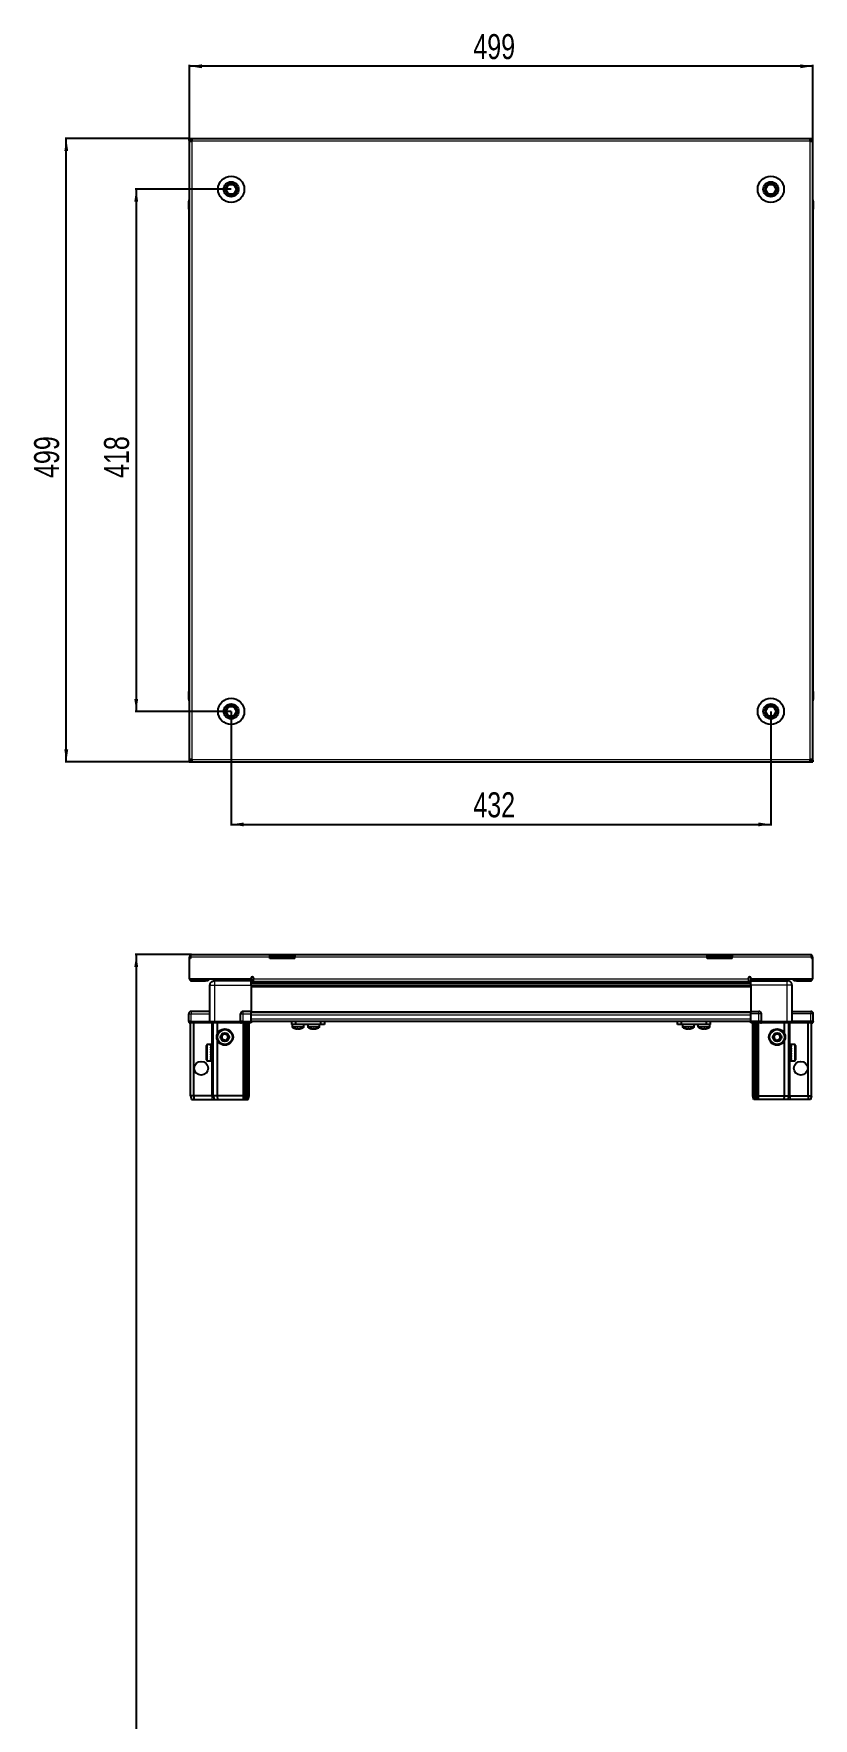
# Model space of a CAD drawing. Header units: millimetres. Extents: x 927 to 4349, y -1269 to 1535.
# Drawn here: x 927 to 1551, y 133 to 1482 of the extents above; entities that cross this region are included whole.
import ezdxf

# ---------------------------------------------------------------- set-up
doc = ezdxf.new("R2010")
doc.units = ezdxf.units.MM
doc.layers.add('FORMAT', color=7, linetype='Continuous')
doc.styles.add('SLDTEXTSTYLE0', font='TXT', dxfattribs={"width": 0.75})
doc.dimstyles.new('SLDDIMSTYLE0', dxfattribs={"dimtxt": 20, "dimasz": 10, "dimexe": 0, "dimexo": 0.0625, "dimgap": 5, "dimtad": 2, "dimdec": 1, "dimrnd": 1e-09, "dimzin": 12, "dimdsep": 46, "dimtxsty": 'SLDTEXTSTYLE0', "dimsah": 1, "dimcen": 0.09, "dimadec": 0, "dimazin": 3, "dimtfac": 1, "dimtofl": 0, "dimtmove": 0, "dimatfit": 3, "dimfxl": 0, "dimfrac": 2, "dimtolj": 1, "dimtzin": 12, "dimarcsym": 0})

# ---------------------------------------------------------------- blocks, each defined once
blk = doc.blocks.new('_D')
at = {"layer": 'FORMAT'}
for p, q in [((1051.2, 1397.7), (951.7, 1397.7)), ((952.7, 898.7), (952.7, 1397.7)), ((1051.2, 898.7), (951.7, 898.7))]:
    blk.add_line(p, q, dxfattribs=at)
for points in [[(952.7, 1397.7), (951.1, 1387.7), (954.2, 1387.7)], [(952.7, 898.7), (954.2, 908.7), (951.1, 908.7)]]:
    blk.add_solid(points, dxfattribs=at)
at = {"layer": 'FORMAT', "insert": (926.9, 1126), "char_height": 20, "attachment_point": 1, "rotation": 90, "style": 'SLDTEXTSTYLE0'}
blk.add_mtext('499', dxfattribs=at)
blk = doc.blocks.new('_D_1')
at = {"layer": 'FORMAT'}
for p, q in [((1051.2, 1397.7), (1051.2, 1456.7)), ((1550.2, 1397.7), (1550.2, 1456.7)), ((1550.2, 1455.7), (1051.2, 1455.7))]:
    blk.add_line(p, q, dxfattribs=at)
for points in [[(1051.2, 1455.7), (1061.2, 1454.1), (1061.2, 1457.2)], [(1550.2, 1455.7), (1540.2, 1457.2), (1540.2, 1454.1)]]:
    blk.add_solid(points, dxfattribs=at)
at = {"layer": 'FORMAT', "insert": (1278.5, 1481.4), "char_height": 20, "attachment_point": 1, "style": 'SLDTEXTSTYLE0'}
blk.add_mtext('499', dxfattribs=at)
blk = doc.blocks.new('_D_2')
at = {"layer": 'FORMAT'}
for p, q in [((1084.7, 939.1), (1084.7, 847.7)), ((1516.7, 939.1), (1516.7, 847.7)), ((1084.7, 848.7), (1516.7, 848.7))]:
    blk.add_line(p, q, dxfattribs=at)
for points in [[(1084.7, 848.7), (1094.7, 847.1), (1094.7, 850.2)], [(1516.7, 848.7), (1506.7, 850.2), (1506.7, 847.1)]]:
    blk.add_solid(points, dxfattribs=at)
at = {"layer": 'FORMAT', "insert": (1278.5, 874.4), "char_height": 20, "attachment_point": 1, "style": 'SLDTEXTSTYLE0'}
blk.add_mtext('432', dxfattribs=at)
blk = doc.blocks.new('_D_3')
at = {"layer": 'FORMAT'}
for p, q in [((1084.7, 1357.2), (1007.7, 1357.2)), ((1008.7, 1357.2), (1008.7, 939.2)), ((1084.7, 939.2), (1007.7, 939.2))]:
    blk.add_line(p, q, dxfattribs=at)
for points in [[(1008.7, 1357.2), (1007.1, 1347.2), (1010.2, 1347.2)], [(1008.7, 939.2), (1010.2, 949.2), (1007.1, 949.2)]]:
    blk.add_solid(points, dxfattribs=at)
at = {"layer": 'FORMAT', "insert": (982.9, 1126), "char_height": 20, "attachment_point": 1, "rotation": 90, "style": 'SLDTEXTSTYLE0'}
blk.add_mtext('418', dxfattribs=at)
blk = doc.blocks.new('_D_8')
at = {"layer": 'FORMAT'}
for p, q in [((1052.8, 744.4), (1007.7, 744.4)), ((1008.7, 744.4), (1008.7, -1262.3)), ((1053.3, -1262.3), (1007.7, -1262.3))]:
    blk.add_line(p, q, dxfattribs=at)
for points in [[(1008.7, 744.4), (1007.1, 734.4), (1010.2, 734.4)], [(1008.7, -1262.3), (1010.2, -1252.3), (1007.1, -1252.3)]]:
    blk.add_solid(points, dxfattribs=at)
at = {"layer": 'FORMAT', "insert": (982.9, -299.6), "char_height": 20, "attachment_point": 1, "rotation": 90, "style": 'SLDTEXTSTYLE0'}
blk.add_mtext('2006,7', dxfattribs=at)

msp = doc.modelspace()

# ---------------------------------------------------------------- linework, layer by layer
at = {"color": 7, "linetype": 'Continuous', "lineweight": 25}
for p, q in [((1051.17, 1396.16), (1051.17, 1397.66)), ((1053.27, 1397.66), (1051.17, 1397.66)), ((1051.17, 1396.16), (1053.27, 1396.16)), ((1051.17, 1396.16), (1051.17, 1395.56)), ((1051.17, 1395.56), (1051.17, 900.76)), ((1051.17, 1395.56), (1053.27, 1395.56)), ((1548.07, 1397.66), (1053.27, 1397.66)), ((1053.27, 1397.66), (1053.27, 1395.56)), ((1548.07, 1395.56), (1548.07, 1397.66)), ((1550.17, 1397.66), (1548.07, 1397.66)), ((1548.07, 1396.16), (1550.17, 1396.16)), ((1548.07, 1395.56), (1550.17, 1395.56)), ((1550.17, 1396.16), (1550.17, 1397.66)), ((1550.17, 1395.56), (1550.17, 1396.16)), ((1550.17, 900.76), (1550.17, 1395.56)), ((1550.17, 1348.98), (1550.17, 1348.98)), ((1050.67, 1347.66), (1050.67, 1341.16)), ((1050.67, 1341.16), (1050.67, 1347.66)), ((1050.67, 1341.16), (1050.67, 1341.16)), ((1051.17, 1341.16), (1050.67, 1341.16)), ((1050.82, 1341.16), (1050.82, 955.16)), ((1550.17, 1341.16), (1550.67, 1341.16)), ((1550.52, 955.16), (1550.52, 1341.16)), ((1550.67, 1347.66), (1550.67, 1341.16)), ((1550.67, 1341.16), (1550.67, 1347.66)), ((1550.67, 1341.16), (1550.67, 1341.16)), ((1550.67, 1341.16), (1550.67, 1341.16)), ((1050.67, 948.66), (1050.67, 955.16)), ((1050.67, 955.16), (1050.67, 955.16)), ((1050.67, 955.16), (1050.67, 955.16)), ((1050.67, 955.16), (1050.67, 948.66)), ((1051.17, 955.16), (1050.67, 955.16)), ((1051.17, 947.34), (1051.17, 947.34)), ((1550.17, 955.16), (1550.67, 955.16)), ((1550.67, 955.16), (1550.67, 955.16)), ((1550.67, 948.66), (1550.67, 955.16)), ((1550.67, 955.16), (1550.67, 948.66)), ((1053.27, 900.76), (1051.17, 900.76)), ((1051.17, 900.76), (1051.17, 900.16)), ((1053.27, 900.16), (1051.17, 900.16)), ((1051.17, 900.16), (1051.17, 898.66)), ((1051.17, 898.66), (1053.27, 898.66)), ((1053.27, 900.76), (1053.27, 898.66)), ((1053.27, 898.66), (1548.07, 898.66)), ((1548.07, 898.66), (1548.07, 900.76)), ((1550.17, 900.76), (1548.07, 900.76)), ((1550.17, 900.16), (1548.07, 900.16)), ((1548.07, 898.66), (1550.17, 898.66)), ((1550.17, 900.16), (1550.17, 900.76)), ((1550.17, 900.16), (1550.17, 898.66)), ((1052.17, 742.33), (1051.17, 742.33)), ((1051.17, 742.33), (1051.17, 741.43)), ((1052.17, 742.33), (1052.17, 741.43)), ((1052.77, 744.43), (1115.67, 744.43)), ((1115.67, 742.33), (1115.67, 744.43)), ((1115.67, 744.43), (1125.67, 744.43)), ((1125.67, 742.93), (1115.67, 742.93)), ((1115.67, 741.43), (1115.67, 742.33)), ((1125.67, 744.43), (1135.67, 744.43)), ((1135.67, 742.93), (1125.67, 742.93)), ((1135.67, 744.43), (1135.67, 742.33)), ((1135.67, 744.43), (1465.67, 744.43)), ((1135.67, 741.43), (1135.67, 742.33)), ((1465.67, 742.33), (1465.67, 744.43)), ((1465.67, 744.43), (1475.67, 744.43)), ((1475.67, 742.93), (1465.67, 742.93)), ((1465.67, 741.43), (1465.67, 742.33)), ((1475.67, 744.43), (1485.67, 744.43)), ((1485.67, 742.93), (1475.67, 742.93)), ((1485.67, 744.43), (1548.57, 744.43)), ((1485.67, 744.43), (1485.67, 742.33)), ((1485.67, 741.43), (1485.67, 742.33)), ((1549.17, 742.33), (1549.17, 741.43)), ((1549.17, 742.33), (1550.17, 742.33)), ((1550.17, 741.43), (1550.17, 742.33)), ((1051.17, 741.43), (1051.17, 724.93)), ((1052.17, 741.43), (1051.17, 741.43)), ((1135.67, 741.43), (1115.67, 741.43)), ((1485.67, 741.43), (1465.67, 741.43)), ((1550.17, 741.43), (1549.17, 741.43)), ((1550.17, 724.93), (1550.17, 741.43)), ((1051.17, 724.93), (1100.67, 724.93)), ((1053.27, 723.43), (1064.17, 723.43)), ((1066.17, 723.43), (1064.17, 723.43)), ((1066.17, 724.93), (1066.17, 723.43)), ((1067.67, 690.93), (1067.67, 719.93)), ((1071.42, 724.93), (1071.42, 723.43)), ((1100.67, 723.43), (1071.67, 723.43)), ((1097.92, 723.43), (1097.92, 724.93)), ((1100.67, 724.93), (1100.67, 725.78)), ((1100.67, 724.93), (1100.67, 723.43)), ((1100.67, 722.78), (1124.55, 722.78)), ((1500.67, 720.98), (1100.67, 720.98)), ((1500.67, 720.95), (1100.67, 720.95)), ((1100.67, 719.93), (1100.67, 698.93)), ((1102.67, 725.78), (1102.67, 725.03)), ((1102.67, 722.93), (1102.67, 725.03)), ((1102.67, 722.93), (1498.67, 722.93)), ((1119.17, 722.93), (1119.17, 722.78)), ((1119.34, 722.93), (1119.34, 722.78)), ((1119.54, 722.93), (1119.54, 722.78)), ((1120.09, 722.93), (1120.09, 722.78)), ((1120.51, 722.93), (1120.51, 722.78)), ((1121.4, 722.93), (1121.4, 722.78)), ((1121.98, 722.93), (1121.98, 722.78)), ((1123.12, 722.93), (1123.12, 722.78)), ((1123.81, 722.93), (1123.81, 722.78)), ((1124.55, 722.78), (1125.09, 722.78)), ((1125.09, 722.93), (1125.09, 722.78)), ((1125.09, 722.78), (1125.1, 722.78)), ((1125.1, 722.78), (1125.83, 722.78)), ((1125.28, 722.93), (1125.28, 722.78)), ((1125.78, 722.93), (1125.78, 722.78)), ((1125.83, 722.93), (1125.83, 722.78)), ((1125.83, 722.78), (1126.79, 722.78)), ((1125.83, 722.78), (1125.83, 722.78)), ((1126.79, 722.78), (1474.55, 722.78)), ((1127.12, 722.93), (1127.12, 722.78)), ((1127.13, 722.93), (1127.13, 722.78)), ((1127.83, 722.93), (1127.83, 722.78)), ((1129.01, 722.93), (1129.01, 722.78)), ((1129.62, 722.93), (1129.62, 722.78)), ((1130.57, 722.93), (1130.57, 722.78)), ((1131.02, 722.93), (1131.02, 722.78)), ((1131.65, 722.93), (1131.65, 722.78)), ((1131.9, 722.93), (1131.9, 722.78)), ((1132.15, 722.93), (1132.15, 722.78)), ((1132.17, 722.93), (1132.17, 722.78)), ((1469.17, 722.93), (1469.17, 722.78)), ((1469.29, 722.93), (1469.29, 722.78)), ((1469.47, 722.93), (1469.47, 722.78)), ((1469.97, 722.93), (1469.97, 722.78)), ((1470.37, 722.93), (1470.37, 722.78)), ((1471.22, 722.93), (1471.22, 722.78)), ((1471.79, 722.93), (1471.79, 722.78)), ((1472.9, 722.93), (1472.9, 722.78)), ((1473.59, 722.93), (1473.59, 722.78)), ((1474.55, 722.78), (1474.85, 722.78)), ((1474.85, 722.93), (1474.85, 722.78)), ((1474.85, 722.78), (1474.86, 722.78)), ((1474.86, 722.78), (1475.59, 722.78)), ((1475.12, 722.93), (1475.12, 722.78)), ((1475.59, 722.93), (1475.59, 722.78)), ((1475.59, 722.78), (1476.89, 722.78)), ((1476.79, 722.78), (1500.67, 722.78)), ((1476.89, 722.93), (1476.89, 722.78)), ((1476.98, 722.93), (1476.98, 722.78)), ((1477.6, 722.93), (1477.6, 722.78)), ((1478.8, 722.93), (1478.8, 722.78)), ((1479.43, 722.93), (1479.43, 722.78)), ((1480.41, 722.93), (1480.41, 722.78)), ((1480.88, 722.93), (1480.88, 722.78)), ((1481.55, 722.93), (1481.55, 722.78)), ((1481.83, 722.93), (1481.83, 722.78)), ((1482.12, 722.93), (1482.12, 722.78)), ((1482.17, 722.78), (1482.17, 722.93)), ((1482.17, 722.93), (1482.17, 722.78)), ((1498.67, 725.03), (1498.67, 725.78)), ((1498.67, 725.03), (1498.67, 722.93)), ((1500.67, 725.78), (1500.67, 724.93)), ((1500.67, 724.93), (1550.17, 724.93)), ((1500.67, 724.93), (1500.67, 723.43)), ((1500.67, 723.43), (1529.67, 723.43)), ((1500.67, 719.93), (1500.67, 698.93)), ((1503.42, 724.93), (1503.42, 723.43)), ((1529.92, 723.43), (1529.92, 724.93)), ((1533.67, 690.93), (1533.67, 719.93)), ((1535.17, 723.43), (1535.17, 724.93)), ((1537.17, 723.43), (1535.17, 723.43)), ((1537.17, 723.43), (1548.07, 723.43)), ((1050.67, 690.93), (1050.67, 696.93)), ((1050.67, 690.93), (1050.67, 690.59)), ((1050.67, 690.93), (1050.67, 690.93)), ((1050.67, 690.93), (1050.67, 690.59)), ((1052.67, 690.93), (1050.67, 690.93)), ((1050.67, 690.59), (1051.17, 689.73)), ((1050.67, 690.59), (1051.17, 689.73)), ((1051.17, 689.73), (1052.67, 689.73)), ((1052.17, 631.43), (1052.17, 689.73)), ((1067.67, 698.93), (1052.67, 698.93)), ((1052.67, 690.93), (1067.47, 690.93)), ((1067.47, 689.73), (1052.67, 689.73)), ((1054.67, 631.43), (1054.67, 689.73)), ((1067.47, 690.93), (1067.67, 690.93)), ((1067.67, 689.73), (1067.47, 689.73)), ((1067.67, 690.93), (1067.67, 689.73)), ((1067.67, 690.93), (1071.67, 690.93)), ((1071.67, 689.73), (1067.67, 689.73)), ((1070.17, 631.43), (1070.17, 689.73)), ((1071.67, 690.93), (1091.97, 690.93)), ((1091.97, 689.73), (1071.67, 689.73)), ((1073.67, 680.93), (1073.67, 689.73)), ((1091.97, 690.93), (1092.17, 690.93)), ((1092.17, 689.73), (1091.97, 689.73)), ((1092.17, 690.93), (1092.17, 696.93)), ((1092.17, 690.93), (1092.17, 689.73)), ((1094.17, 690.93), (1092.17, 690.93)), ((1092.17, 690.93), (1094.17, 690.93)), ((1092.17, 689.73), (1092.85, 689.73)), ((1100.67, 689.73), (1092.85, 689.73)), ((1100.67, 698.93), (1094.17, 698.93)), ((1094.17, 690.93), (1100.67, 690.93)), ((1094.17, 690.59), (1100.67, 690.59)), ((1095.17, 631.43), (1095.17, 689.73)), ((1096.17, 631.43), (1096.17, 689.73)), ((1097.67, 631.43), (1097.67, 689.73)), ((1099.17, 631.43), (1099.17, 689.73)), ((1100.67, 696.93), (1100.67, 698.93)), ((1100.67, 698.28), (1500.67, 698.28)), ((1100.67, 690.93), (1100.67, 696.93)), ((1100.67, 691.08), (1500.67, 691.08)), ((1100.67, 690.93), (1100.67, 690.59)), ((1100.67, 690.59), (1100.67, 689.73)), ((1133.12, 688.58), (1133.12, 691.08)), ((1136.12, 688.58), (1133.12, 688.58)), ((1133.47, 688.58), (1133.47, 686.67)), ((1136.12, 691.08), (1136.12, 688.58)), ((1156.32, 688.58), (1136.12, 688.58)), ((1142.97, 686.67), (1142.97, 688.58)), ((1145.92, 688.58), (1145.92, 686.67)), ((1145.97, 688.58), (1145.97, 686.67)), ((1155.47, 686.67), (1155.47, 688.58)), ((1156.32, 688.58), (1156.32, 691.08)), ((1159.32, 688.58), (1156.32, 688.58)), ((1159.32, 691.08), (1159.32, 688.58)), ((1442.02, 688.58), (1442.02, 691.08)), ((1445.02, 688.58), (1442.02, 688.58)), ((1445.02, 691.08), (1445.02, 688.58)), ((1465.22, 688.58), (1445.02, 688.58)), ((1445.87, 688.58), (1445.87, 686.67)), ((1455.37, 686.67), (1455.37, 688.58)), ((1455.42, 686.67), (1455.42, 688.58)), ((1458.37, 688.58), (1458.37, 686.67)), ((1465.22, 688.58), (1465.22, 691.08)), ((1468.22, 688.58), (1465.22, 688.58)), ((1467.87, 686.67), (1467.87, 688.58)), ((1468.22, 691.08), (1468.22, 688.58)), ((1500.67, 698.93), (1507.17, 698.93)), ((1500.67, 696.93), (1500.67, 698.93)), ((1500.67, 690.93), (1500.67, 696.93)), ((1500.67, 690.93), (1507.17, 690.93)), ((1500.67, 690.93), (1500.67, 690.59)), ((1500.67, 690.93), (1500.67, 690.93)), ((1507.17, 690.93), (1500.67, 690.93)), ((1500.67, 689.73), (1500.67, 690.59)), ((1500.67, 690.59), (1500.67, 690.59)), ((1500.67, 690.59), (1507.17, 690.59)), ((1508.5, 689.73), (1500.67, 689.73)), ((1502.17, 631.43), (1502.17, 689.73)), ((1503.67, 631.43), (1503.67, 689.73)), ((1505.17, 631.43), (1505.17, 689.73)), ((1506.17, 631.43), (1506.17, 689.73)), ((1509.17, 690.93), (1507.17, 690.93)), ((1508.5, 689.73), (1509.17, 689.73)), ((1509.17, 690.93), (1509.17, 696.93)), ((1509.17, 690.93), (1509.17, 689.73)), ((1509.17, 690.93), (1509.37, 690.93)), ((1509.37, 689.73), (1509.17, 689.73)), ((1509.37, 690.93), (1529.67, 690.93)), ((1529.67, 689.73), (1509.37, 689.73)), ((1527.67, 680.93), (1527.67, 689.73)), ((1529.67, 690.93), (1533.67, 690.93)), ((1533.67, 689.73), (1529.67, 689.73)), ((1531.17, 631.43), (1531.17, 689.73)), ((1533.67, 698.93), (1548.67, 698.93)), ((1533.67, 690.93), (1533.67, 689.73)), ((1533.67, 690.93), (1533.87, 690.93)), ((1533.87, 689.73), (1533.67, 689.73)), ((1533.87, 690.93), (1548.67, 690.93)), ((1548.67, 690.93), (1533.87, 690.93)), ((1548.67, 689.73), (1533.87, 689.73)), ((1546.67, 631.43), (1546.67, 689.73)), ((1550.67, 690.93), (1548.67, 690.93)), ((1548.67, 689.73), (1550.17, 689.73)), ((1549.17, 631.43), (1549.17, 689.73)), ((1550.17, 689.73), (1550.67, 690.59)), ((1550.67, 690.93), (1550.67, 696.93)), ((1550.67, 690.93), (1550.67, 690.59)), ((1073.67, 631.43), (1073.67, 675.93)), ((1527.67, 631.43), (1527.67, 675.93)), ((1064.97, 660.23), (1064.97, 671.63)), ((1068.67, 672.43), (1065.77, 672.43)), ((1068.17, 672.33), (1068.67, 672.33)), ((1068.17, 672.33), (1068.17, 672.17)), ((1068.17, 672.17), (1068.67, 672.17)), ((1068.17, 671.68), (1068.67, 671.68)), ((1068.17, 671.68), (1068.17, 671.3)), ((1068.17, 671.3), (1068.67, 671.3)), ((1068.17, 670.46), (1068.67, 670.46)), ((1068.17, 670.46), (1068.17, 669.91)), ((1068.17, 669.91), (1068.67, 669.91)), ((1068.17, 668.8), (1068.67, 668.8)), ((1068.17, 668.8), (1068.17, 668.12)), ((1068.17, 668.12), (1068.67, 668.12)), ((1068.17, 666.86), (1068.67, 666.86)), ((1068.17, 666.86), (1068.17, 666.12)), ((1068.17, 666.56), (1068.67, 666.56)), ((1068.17, 666.12), (1068.67, 666.12)), ((1068.17, 664.83), (1068.67, 664.83)), ((1068.17, 664.83), (1068.17, 664.11)), ((1068.17, 664.69), (1068.67, 664.69)), ((1068.17, 664.11), (1068.67, 664.11)), ((1068.17, 662.9), (1068.67, 662.9)), ((1068.17, 662.9), (1068.17, 662.27)), ((1068.17, 662.27), (1068.67, 662.27)), ((1068.17, 661.27), (1068.67, 661.27)), ((1068.17, 661.27), (1068.17, 660.79)), ((1068.67, 672.33), (1068.67, 672.43)), ((1068.67, 672.17), (1068.67, 672.33)), ((1068.67, 671.68), (1068.67, 672.17)), ((1068.67, 671.3), (1068.67, 671.68)), ((1068.67, 670.46), (1068.67, 671.3)), ((1068.67, 669.91), (1068.67, 670.46)), ((1068.77, 670.33), (1068.67, 670.33)), ((1068.67, 668.8), (1068.67, 669.91)), ((1068.67, 668.12), (1068.67, 668.8)), ((1068.67, 666.86), (1068.67, 668.12)), ((1068.67, 666.56), (1068.67, 666.86)), ((1068.67, 664.83), (1068.67, 666.12)), ((1068.67, 664.11), (1068.67, 664.69)), ((1068.67, 662.9), (1068.67, 664.11)), ((1068.67, 662.27), (1068.67, 662.9)), ((1068.67, 661.27), (1068.67, 662.27)), ((1068.67, 661.53), (1068.77, 661.53)), ((1068.67, 660.79), (1068.67, 661.27)), ((1068.77, 668.81), (1068.77, 670.33)), ((1068.77, 661.53), (1068.77, 668.81)), ((1069.66, 669.24), (1069.17, 669.93)), ((1069.17, 661.93), (1069.17, 669.93)), ((1069.17, 661.93), (1069.66, 662.62)), ((1070.14, 669.93), (1069.66, 669.24)), ((1069.66, 662.62), (1069.66, 669.24)), ((1069.66, 662.62), (1070.14, 661.93)), ((1070.17, 669.93), (1070.14, 669.93)), ((1070.14, 661.93), (1070.14, 669.93)), ((1070.14, 661.93), (1070.17, 661.93)), ((1531.21, 669.93), (1531.17, 669.93)), ((1531.17, 661.93), (1531.21, 661.93)), ((1531.69, 669.24), (1531.21, 669.93)), ((1531.21, 669.93), (1531.21, 668.88)), ((1531.21, 668.88), (1531.21, 661.93)), ((1531.21, 661.93), (1531.69, 662.62)), ((1532.17, 669.93), (1531.69, 669.24)), ((1531.69, 669.24), (1531.69, 668.37)), ((1531.69, 668.37), (1531.69, 662.62)), ((1531.69, 662.62), (1532.17, 661.93)), ((1532.17, 669.93), (1532.17, 668.88)), ((1532.17, 668.88), (1532.17, 661.93)), ((1532.67, 670.33), (1532.57, 670.33)), ((1532.57, 670.33), (1532.57, 661.53)), ((1532.57, 661.53), (1532.67, 661.53)), ((1535.57, 672.43), (1532.67, 672.43)), ((1532.67, 672.43), (1532.67, 672.42)), ((1533.17, 672.42), (1532.67, 672.42)), ((1532.67, 672.42), (1532.67, 672.34)), ((1532.67, 672.34), (1532.67, 671.99)), ((1533.17, 672.34), (1532.67, 672.34)), ((1533.17, 671.99), (1532.67, 671.99)), ((1532.67, 671.99), (1532.67, 671.69)), ((1532.67, 671.69), (1532.67, 670.97)), ((1533.17, 671.69), (1532.67, 671.69)), ((1533.17, 670.97), (1532.67, 670.97)), ((1532.67, 670.97), (1532.67, 670.48)), ((1532.67, 670.48), (1532.67, 669.46)), ((1533.17, 670.48), (1532.67, 670.48)), ((1533.17, 669.46), (1532.67, 669.46)), ((1532.67, 669.46), (1532.67, 668.82)), ((1532.67, 668.82), (1532.67, 667.6)), ((1533.17, 668.82), (1532.67, 668.82)), ((1533.17, 667.6), (1532.67, 667.6)), ((1532.67, 667.6), (1532.67, 667.06)), ((1533.17, 667.06), (1532.67, 667.06)), ((1532.67, 666.88), (1532.67, 665.58)), ((1533.17, 666.88), (1532.67, 666.88)), ((1533.17, 665.58), (1532.67, 665.58)), ((1533.17, 665.19), (1532.67, 665.19)), ((1532.67, 665.19), (1532.67, 664.84)), ((1533.17, 664.84), (1532.67, 664.84)), ((1532.67, 664.84), (1532.67, 663.59)), ((1533.17, 663.59), (1532.67, 663.59)), ((1532.67, 663.59), (1532.67, 662.92)), ((1532.67, 662.92), (1532.67, 661.83)), ((1533.17, 662.92), (1532.67, 662.92)), ((1533.17, 661.83), (1532.67, 661.83)), ((1532.67, 661.83), (1532.67, 661.28)), ((1532.67, 661.28), (1532.67, 660.47)), ((1533.17, 661.28), (1532.67, 661.28)), ((1533.17, 672.34), (1533.17, 672.42)), ((1533.17, 671.69), (1533.17, 671.99)), ((1533.17, 670.48), (1533.17, 670.97)), ((1533.17, 668.82), (1533.17, 669.46)), ((1533.17, 666.88), (1533.17, 667.6)), ((1533.17, 664.84), (1533.17, 665.58)), ((1533.17, 662.92), (1533.17, 663.59)), ((1533.17, 661.28), (1533.17, 661.83)), ((1536.37, 671.63), (1536.37, 670.14)), ((1536.37, 670.14), (1536.37, 660.23)), ((1065.77, 659.43), (1068.67, 659.43)), ((1068.17, 660.79), (1068.67, 660.79)), ((1068.17, 660.1), (1068.67, 660.1)), ((1068.17, 660.1), (1068.17, 659.81)), ((1068.17, 659.81), (1068.67, 659.81)), ((1068.17, 659.49), (1068.67, 659.49)), ((1068.17, 659.49), (1068.17, 659.43)), ((1068.17, 659.43), (1068.67, 659.43)), ((1068.67, 660.1), (1068.67, 660.79)), ((1068.67, 659.81), (1068.67, 660.1)), ((1068.67, 659.49), (1068.67, 659.81)), ((1068.67, 659.43), (1068.67, 659.49)), ((1068.67, 659.43), (1068.67, 659.43)), ((1533.17, 660.47), (1532.67, 660.47)), ((1532.67, 660.47), (1532.67, 660.11)), ((1532.67, 660.11), (1532.67, 659.65)), ((1533.17, 660.11), (1532.67, 660.11)), ((1533.17, 659.65), (1532.67, 659.65)), ((1532.67, 659.65), (1532.67, 659.5)), ((1532.67, 659.5), (1532.67, 659.43)), ((1533.17, 659.5), (1532.67, 659.5)), ((1532.67, 659.43), (1535.57, 659.43)), ((1533.17, 660.11), (1533.17, 660.47)), ((1533.17, 659.5), (1533.17, 659.65)), ((1054.67, 631.43), (1052.17, 631.43)), ((1052.17, 631.43), (1052.98, 628.43)), ((1052.98, 628.43), (1054.83, 628.43)), ((1069.17, 631.43), (1054.67, 631.43)), ((1054.67, 631.43), (1054.83, 628.43)), ((1054.83, 628.43), (1069.17, 628.43)), ((1070.17, 631.43), (1069.17, 631.43)), ((1069.17, 628.43), (1070.98, 628.43)), ((1073.67, 631.43), (1070.17, 631.43)), ((1070.17, 631.43), (1070.98, 628.43)), ((1070.98, 628.43), (1074.01, 628.43)), ((1094.17, 631.43), (1073.67, 631.43)), ((1074.01, 628.43), (1073.67, 631.43)), ((1074.01, 628.43), (1094.17, 628.43)), ((1095.17, 631.43), (1094.17, 631.43)), ((1094.17, 628.43), (1095.98, 628.43)), ((1096.17, 631.43), (1095.17, 631.43)), ((1095.98, 628.43), (1095.17, 631.43)), ((1095.98, 628.43), (1096.72, 628.43)), ((1097.67, 631.43), (1096.17, 631.43)), ((1096.72, 628.43), (1096.17, 631.43)), ((1096.72, 628.43), (1097.22, 628.43)), ((1097.22, 628.43), (1097.67, 631.43)), ((1097.22, 628.43), (1098.37, 628.43)), ((1099.17, 631.43), (1097.67, 631.43)), ((1098.37, 628.43), (1099.17, 631.43)), ((1502.98, 628.43), (1502.17, 631.43)), ((1502.17, 631.43), (1503.67, 631.43)), ((1504.13, 628.43), (1502.98, 628.43)), ((1504.13, 628.43), (1503.67, 631.43)), ((1503.67, 631.43), (1505.17, 631.43)), ((1504.63, 628.43), (1504.13, 628.43)), ((1504.63, 628.43), (1505.17, 631.43)), ((1505.37, 628.43), (1504.63, 628.43)), ((1505.17, 631.43), (1506.17, 631.43)), ((1505.37, 628.43), (1506.17, 631.43)), ((1507.17, 628.43), (1505.37, 628.43)), ((1506.17, 631.43), (1507.17, 631.43)), ((1507.17, 631.43), (1527.67, 631.43)), ((1527.34, 628.43), (1507.17, 628.43)), ((1527.34, 628.43), (1527.67, 631.43)), ((1530.37, 628.43), (1527.34, 628.43)), ((1527.67, 631.43), (1531.17, 631.43)), ((1531.17, 631.43), (1530.37, 628.43)), ((1532.17, 628.43), (1530.37, 628.43)), ((1531.17, 631.43), (1532.17, 631.43)), ((1532.17, 631.43), (1546.67, 631.43)), ((1546.52, 628.43), (1532.17, 628.43)), ((1546.67, 631.43), (1546.52, 628.43)), ((1548.37, 628.43), (1546.52, 628.43)), ((1546.67, 631.43), (1549.17, 631.43)), ((1549.17, 631.43), (1548.37, 628.43))]:
    msp.add_line(p, q, dxfattribs=at)
at = {"color": 8, "linetype": 'Continuous', "lineweight": 18}
for p, q in [((1053.27, 1395.56), (1053.27, 900.76)), ((1548.07, 1395.56), (1053.27, 1395.56)), ((1548.07, 900.76), (1548.07, 1395.56)), ((1051.17, 1347.66), (1050.67, 1347.66)), ((1550.17, 1347.66), (1550.67, 1347.66)), ((1051.17, 948.66), (1050.67, 948.66)), ((1550.17, 948.66), (1550.67, 948.66)), ((1053.27, 900.76), (1548.07, 900.76)), ((1115.67, 742.33), (1052.17, 742.33)), ((1125.67, 742.93), (1125.67, 744.43)), ((1465.67, 742.33), (1135.67, 742.33)), ((1475.67, 744.43), (1475.67, 742.93)), ((1549.17, 742.33), (1485.67, 742.33)), ((1053.27, 724.93), (1053.27, 723.43)), ((1064.17, 723.43), (1064.17, 724.93)), ((1071.67, 719.93), (1100.67, 719.93)), ((1071.67, 690.93), (1071.67, 719.93)), ((1100.67, 723.43), (1102.67, 723.43)), ((1500.67, 722.19), (1100.67, 722.19)), ((1100.67, 719.74), (1500.67, 719.74)), ((1500.67, 718.33), (1100.67, 718.33)), ((1102.67, 725.03), (1498.67, 725.03)), ((1498.67, 723.43), (1500.67, 723.43)), ((1529.67, 719.93), (1500.67, 719.93)), ((1529.67, 690.93), (1529.67, 719.93)), ((1537.17, 724.93), (1537.17, 723.43)), ((1548.07, 724.93), (1548.07, 723.43)), ((1050.67, 696.93), (1052.67, 696.93)), ((1052.67, 698.93), (1052.67, 696.93)), ((1052.67, 696.93), (1067.67, 696.93)), ((1052.67, 690.93), (1052.67, 696.93)), ((1052.67, 690.93), (1052.67, 689.73)), ((1067.47, 689.73), (1067.47, 690.93)), ((1069.17, 669.93), (1069.17, 689.73)), ((1071.67, 690.93), (1071.67, 689.73)), ((1091.97, 689.73), (1091.97, 690.93)), ((1092.17, 696.93), (1094.17, 696.93)), ((1094.17, 696.93), (1094.17, 698.93)), ((1094.17, 696.93), (1100.67, 696.93)), ((1094.17, 690.93), (1094.17, 696.93)), ((1094.17, 690.93), (1094.17, 690.59)), ((1094.17, 631.43), (1094.17, 689.73)), ((1100.67, 698.93), (1500.67, 698.93)), ((1100.67, 696.28), (1500.67, 696.28)), ((1100.67, 693.08), (1500.67, 693.08)), ((1507.17, 696.93), (1500.67, 696.93)), ((1500.67, 690.93), (1500.67, 690.59)), ((1507.17, 696.93), (1507.17, 698.93)), ((1507.17, 690.93), (1507.17, 696.93)), ((1509.17, 696.93), (1507.17, 696.93)), ((1507.17, 690.93), (1507.17, 690.59)), ((1507.17, 631.43), (1507.17, 689.73)), ((1509.37, 690.93), (1509.37, 689.73)), ((1529.67, 690.93), (1529.67, 689.73)), ((1532.17, 669.93), (1532.17, 689.73)), ((1548.67, 696.93), (1533.67, 696.93)), ((1533.87, 690.93), (1533.87, 689.73)), ((1548.67, 698.93), (1548.67, 696.93)), ((1548.67, 690.93), (1548.67, 696.93)), ((1550.67, 696.93), (1548.67, 696.93)), ((1548.67, 690.93), (1548.67, 689.73)), ((1142.97, 686.67), (1133.47, 686.67)), ((1142.78, 686.3), (1133.67, 686.3)), ((1145.97, 686.67), (1145.92, 686.67)), ((1155.47, 686.67), (1145.97, 686.67)), ((1146.17, 686.3), (1146.12, 686.3)), ((1155.28, 686.3), (1146.17, 686.3)), ((1448.08, 686.67), (1445.87, 686.67)), ((1448.19, 686.3), (1446.07, 686.3)), ((1455.37, 686.67), (1448.08, 686.67)), ((1455.18, 686.3), (1448.19, 686.3)), ((1455.23, 686.3), (1455.18, 686.3)), ((1455.42, 686.67), (1455.37, 686.67)), ((1465.88, 686.67), (1458.37, 686.67)), ((1465.76, 686.3), (1458.57, 686.3)), ((1467.68, 686.3), (1465.76, 686.3)), ((1467.87, 686.67), (1465.88, 686.67)), ((1065.77, 659.43), (1065.77, 672.43)), ((1069.17, 631.43), (1069.17, 661.93)), ((1532.17, 631.43), (1532.17, 661.93)), ((1535.57, 672.43), (1535.57, 670.73)), ((1535.57, 670.73), (1535.57, 659.43)), ((1069.17, 631.43), (1069.17, 628.43)), ((1094.17, 628.43), (1094.17, 631.43)), ((1507.17, 628.43), (1507.17, 631.43)), ((1532.17, 631.43), (1532.17, 628.43))]:
    msp.add_line(p, q, dxfattribs=at)
at = {"color": 7, "linetype": 'Continuous', "lineweight": 25}
for centre, radius in [((1084.67, 1357.16), 10.5), ((1084.67, 1357.16), 6), ((1516.67, 1357.16), 10.5), ((1516.67, 1357.16), 6), ((1084.67, 1357.16), 3.9), ((1516.67, 1357.16), 3.9), ((1084.67, 939.16), 10.5), ((1084.67, 939.16), 6), ((1516.67, 939.16), 10.5), ((1516.67, 939.16), 6), ((1084.67, 939.16), 3.9), ((1516.67, 939.16), 3.9), ((1079.67, 678.43), 6.5), ((1079.67, 678.43), 3.46), ((1521.67, 678.43), 6.5), ((1521.67, 678.43), 3.46), ((1060.67, 653.43), 5.5), ((1540.67, 653.43), 5.5)]:
    msp.add_circle(centre, radius, dxfattribs=at)
at = {"color": 8, "linetype": 'Continuous', "lineweight": 18}
for centre in [(1079.67, 678.43), (1521.67, 678.43)]:
    msp.add_circle(centre, 5.7, dxfattribs=at)
at = {"color": 7, "linetype": 'Continuous', "lineweight": 25}
for centre, radius, start, end in [((1052.67, 1347.66), 2, 138.59038, 180), ((1084.67, 1357.16), 4.62, 120, 180), ((1084.67, 1357.16), 4.62, 180, 240), ((1084.67, 1357.16), 4.62, 60, 120), ((1084.67, 1357.16), 4.62, 240, 300), ((1084.67, 1357.16), 4.62, 360, 60), ((1084.67, 1357.16), 4.62, 300, 360), ((1516.67, 1357.16), 4.62, 120, 180), ((1516.67, 1357.16), 4.62, 180, 240), ((1516.67, 1357.16), 4.62, 60, 120), ((1516.67, 1357.16), 4.62, 240, 300), ((1516.67, 1357.16), 4.62, 360, 60), ((1516.67, 1357.16), 4.62, 300, 360), ((1548.67, 1347.66), 2, 360, 41.40962), ((1548.67, 1347.66), 2, 0, 41.39416), ((1052.67, 948.66), 2, 180, 199.56674), ((1052.67, 948.66), 2, 180, 221.40962), ((1052.67, 948.66), 2, 213.78451, 221.40962), ((1548.67, 948.66), 2, 318.57492, 360), ((1548.67, 948.66), 2, 318.59038, 0), ((1084.67, 939.16), 4.62, 120, 180), ((1084.67, 939.16), 4.62, 180, 240), ((1084.67, 939.16), 4.62, 60, 120), ((1084.67, 939.16), 4.62, 240, 300), ((1084.67, 939.16), 4.62, 360, 60), ((1084.67, 939.16), 4.62, 300, 360), ((1516.67, 939.16), 4.62, 120, 180), ((1516.67, 939.16), 4.62, 180, 240), ((1516.67, 939.16), 4.62, 60, 120), ((1516.67, 939.16), 4.62, 240, 300), ((1516.67, 939.16), 4.62, 360, 60), ((1516.67, 939.16), 4.62, 300, 360), ((1053.27, 725.53), 2.1, 196.60155, 270), ((1101.67, 725.78), 1, 0, 180), ((1499.67, 725.78), 1, 0, 180), ((1548.07, 725.53), 2.1, 270, 343.39845), ((1052.67, 696.93), 2, 90, 180), ((1094.17, 696.93), 2, 90, 180), ((1507.17, 696.93), 2, 0, 90), ((1548.67, 696.93), 2, 0, 90), ((1079.67, 678.43), 2.5, 134.92207, 194.92207), ((1079.67, 678.43), 2.5, 194.92207, 254.92207), ((1079.67, 678.43), 2.5, 74.92207, 134.92207), ((1079.67, 678.43), 2.5, 254.92207, 314.92207), ((1079.67, 678.43), 2.5, 14.92207, 74.92207), ((1079.67, 678.43), 2.5, 314.92207, 14.92207), ((1133.92, 686.67), 0.45, 180, 235.28209), ((1138.22, 692.88), 8, 235.28209, 258.9392), ((1138.22, 692.88), 8, 281.00757, 304.71791), ((1142.52, 686.67), 0.45, 304.71791, 0), ((1146.37, 686.67), 0.45, 180, 235.28209), ((1146.42, 686.67), 0.45, 180, 235.28209), ((1150.67, 692.88), 8, 235.28209, 256.54113), ((1150.72, 692.88), 8, 235.28209, 259.06255), ((1150.72, 692.88), 8, 280.87532, 304.71791), ((1155.02, 686.67), 0.45, 304.71791, 0), ((1446.32, 686.67), 0.45, 180, 235.28209), ((1450.62, 692.88), 8, 235.28209, 259.05401), ((1450.62, 692.88), 8, 280.84597, 304.71791), ((1450.67, 692.88), 8, 280.92113, 304.71791), ((1454.92, 686.67), 0.45, 304.71791, 0), ((1454.97, 686.67), 0.45, 304.71791, 0), ((1458.82, 686.67), 0.45, 180, 235.28209), ((1463.12, 692.88), 8, 235.28209, 258.92302), ((1463.12, 692.88), 8, 280.93918, 304.71791), ((1467.42, 686.67), 0.45, 304.71791, 0), ((1521.67, 678.43), 2.5, 118.29497, 178.29497), ((1521.67, 678.43), 2.5, 178.29497, 238.29497), ((1521.67, 678.43), 2.5, 238.29497, 298.29497), ((1521.67, 678.43), 2.5, 58.29497, 118.29497), ((1521.67, 678.43), 2.5, 298.29497, 358.29497), ((1521.67, 678.43), 2.5, 358.29497, 58.29497), ((1065.77, 671.63), 0.8, 90, 180), ((1069.17, 670.33), 0.4, 180, 270), ((1069.17, 661.53), 0.4, 90, 180), ((1532.17, 670.33), 0.4, 270, 0), ((1532.17, 661.53), 0.4, 360, 90), ((1535.57, 671.63), 0.8, 360, 90), ((1065.77, 660.23), 0.8, 180, 270), ((1535.57, 660.23), 0.8, 270, 0)]:
    msp.add_arc(centre, radius, start, end, dxfattribs=at)
for centre, start_param, end_param in [((1094.17, 687.13), 0, 0.7227342), ((1507.17, 687.13), 5.5604511, 6.2831853)]:
    msp.add_ellipse(centre, major_axis=(0, 3.46), ratio=0.5773503, start_param=start_param, end_param=end_param, dxfattribs=at)
for points, knots in [([(1080.05, 1357.16), (1080.38, 1357.73), (1080.95, 1358.71), (1081.77, 1360.14), (1082.18, 1360.84), (1082.36, 1361.16)], [0, 0, 0, 0, 0.4391308, 0.7513783, 1, 1, 1, 1]), ([(1082.36, 1353.16), (1082.03, 1353.73), (1081.47, 1354.71), (1080.64, 1356.14), (1080.23, 1356.84), (1080.05, 1357.16)], [0, 0, 0, 0, 0.4391308, 0.7513783, 1, 1, 1, 1]), ([(1082.36, 1361.16), (1082.56, 1361.16), (1083.27, 1361.16), (1084.58, 1361.16), (1085.97, 1361.16), (1086.71, 1361.16), (1086.98, 1361.16)], [0, 0, 0, 0, 0.1393293, 0.4852696, 0.8163565, 1, 1, 1, 1]), ([(1086.98, 1353.16), (1086.71, 1353.16), (1085.97, 1353.16), (1084.58, 1353.16), (1083.27, 1353.16), (1082.56, 1353.16), (1082.36, 1353.16)], [0, 0, 0, 0, 0.1836435, 0.5147304, 0.8606707, 1, 1, 1, 1]), ([(1086.98, 1361.16), (1087.31, 1360.59), (1087.88, 1359.61), (1088.7, 1358.18), (1089.11, 1357.47), (1089.29, 1357.16)], [0, 0, 0, 0, 0.4391308, 0.7513783, 1, 1, 1, 1]), ([(1089.29, 1357.16), (1088.96, 1356.59), (1088.39, 1355.61), (1087.57, 1354.18), (1087.16, 1353.47), (1086.98, 1353.16)], [0, 0, 0, 0, 0.4391308, 0.7513783, 1, 1, 1, 1]), ([(1512.05, 1357.16), (1512.38, 1357.73), (1512.95, 1358.71), (1513.77, 1360.14), (1514.18, 1360.84), (1514.36, 1361.16)], [0, 0, 0, 0, 0.4391308, 0.7513783, 1, 1, 1, 1]), ([(1514.36, 1353.16), (1514.03, 1353.73), (1513.47, 1354.71), (1512.64, 1356.14), (1512.23, 1356.84), (1512.05, 1357.16)], [0, 0, 0, 0, 0.4391308, 0.7513783, 1, 1, 1, 1]), ([(1514.36, 1361.16), (1514.56, 1361.16), (1515.27, 1361.16), (1516.58, 1361.16), (1517.97, 1361.16), (1518.71, 1361.16), (1518.98, 1361.16)], [0, 0, 0, 0, 0.1393293, 0.4852696, 0.8163565, 1, 1, 1, 1]), ([(1518.98, 1353.16), (1518.71, 1353.16), (1517.97, 1353.16), (1516.58, 1353.16), (1515.27, 1353.16), (1514.56, 1353.16), (1514.36, 1353.16)], [0, 0, 0, 0, 0.1836435, 0.5147304, 0.8606707, 1, 1, 1, 1]), ([(1518.98, 1361.16), (1519.31, 1360.59), (1519.88, 1359.61), (1520.7, 1358.18), (1521.11, 1357.47), (1521.29, 1357.16)], [0, 0, 0, 0, 0.4391308, 0.7513783, 1, 1, 1, 1]), ([(1521.29, 1357.16), (1520.96, 1356.59), (1520.39, 1355.61), (1519.57, 1354.18), (1519.16, 1353.47), (1518.98, 1353.16)], [0, 0, 0, 0, 0.4391308, 0.7513783, 1, 1, 1, 1]), ([(1080.05, 939.16), (1080.38, 939.73), (1080.95, 940.71), (1081.77, 942.14), (1082.18, 942.84), (1082.36, 943.16)], [0, 0, 0, 0, 0.4391308, 0.7513783, 1, 1, 1, 1]), ([(1082.36, 935.16), (1082.03, 935.73), (1081.47, 936.71), (1080.64, 938.14), (1080.23, 938.84), (1080.05, 939.16)], [0, 0, 0, 0, 0.4391308, 0.7513783, 1, 1, 1, 1]), ([(1082.36, 943.16), (1082.56, 943.16), (1083.27, 943.16), (1084.58, 943.16), (1085.97, 943.16), (1086.71, 943.16), (1086.98, 943.16)], [0, 0, 0, 0, 0.1393293, 0.4852696, 0.8163565, 1, 1, 1, 1]), ([(1086.98, 935.16), (1086.71, 935.16), (1085.97, 935.16), (1084.58, 935.16), (1083.27, 935.16), (1082.56, 935.16), (1082.36, 935.16)], [0, 0, 0, 0, 0.1836435, 0.5147304, 0.8606707, 1, 1, 1, 1]), ([(1086.98, 943.16), (1087.31, 942.59), (1087.88, 941.61), (1088.7, 940.18), (1089.11, 939.47), (1089.29, 939.16)], [0, 0, 0, 0, 0.4391308, 0.7513783, 1, 1, 1, 1]), ([(1089.29, 939.16), (1088.96, 938.59), (1088.39, 937.61), (1087.57, 936.18), (1087.16, 935.47), (1086.98, 935.16)], [0, 0, 0, 0, 0.4391308, 0.7513783, 1, 1, 1, 1]), ([(1512.05, 939.16), (1512.38, 939.73), (1512.95, 940.71), (1513.77, 942.14), (1514.18, 942.84), (1514.36, 943.16)], [0, 0, 0, 0, 0.4391308, 0.7513783, 1, 1, 1, 1]), ([(1514.36, 935.16), (1514.03, 935.73), (1513.47, 936.71), (1512.64, 938.14), (1512.23, 938.84), (1512.05, 939.16)], [0, 0, 0, 0, 0.4391308, 0.7513783, 1, 1, 1, 1]), ([(1514.36, 943.16), (1514.56, 943.16), (1515.27, 943.16), (1516.58, 943.16), (1517.97, 943.16), (1518.71, 943.16), (1518.98, 943.16)], [0, 0, 0, 0, 0.1393293, 0.4852696, 0.8163565, 1, 1, 1, 1]), ([(1518.98, 935.16), (1518.71, 935.16), (1517.97, 935.16), (1516.58, 935.16), (1515.27, 935.16), (1514.56, 935.16), (1514.36, 935.16)], [0, 0, 0, 0, 0.1836435, 0.5147304, 0.8606707, 1, 1, 1, 1]), ([(1518.98, 943.16), (1519.31, 942.59), (1519.88, 941.61), (1520.7, 940.18), (1521.11, 939.47), (1521.29, 939.16)], [0, 0, 0, 0, 0.4391308, 0.7513783, 1, 1, 1, 1]), ([(1521.29, 939.16), (1520.96, 938.59), (1520.39, 937.61), (1519.57, 936.18), (1519.16, 935.47), (1518.98, 935.16)], [0, 0, 0, 0, 0.4391308, 0.7513783, 1, 1, 1, 1]), ([(1052.8, 744.34), (1052.71, 744.33), (1052.38, 744.28), (1051.89, 743.95), (1051.42, 743.4), (1051.2, 742.82), (1051.18, 742.45), (1051.17, 742.33)], [0, 0, 0, 0, 0.0979668, 0.3537447, 0.6095195, 0.8652942, 1, 1, 1, 1]), ([(1052.17, 742.33), (1052.22, 742.58), (1052.31, 743.07), (1052.44, 743.71), (1052.57, 744.18), (1052.68, 744.4), (1052.75, 744.42), (1052.77, 744.43)], [0, 0, 0, 0, 0.2302553, 0.4485219, 0.6667858, 0.8850496, 1, 1, 1, 1]), ([(1548.57, 744.43), (1548.62, 744.4), (1548.71, 744.35), (1548.84, 743.95), (1548.97, 743.4), (1549.08, 742.82), (1549.15, 742.45), (1549.17, 742.33)], [0, 0, 0, 0, 0.2302553, 0.4485219, 0.6667858, 0.8850496, 1, 1, 1, 1]), ([(1550.17, 742.33), (1550.15, 742.58), (1550.09, 743.07), (1549.7, 743.71), (1549.18, 744.17), (1548.76, 744.29), (1548.57, 744.35)], [0, 0, 0, 0, 0.2725536, 0.5309161, 0.7892754, 1, 1, 1, 1]), ([(1067.67, 719.93), (1067.72, 720.37), (1067.79, 721.04), (1068.23, 721.86), (1068.68, 722.42), (1069.24, 722.87), (1070.05, 723.31), (1070.73, 723.38), (1071.17, 723.43)], [0, 0, 0, 0, 0.2394568, 0.3683607, 0.5, 0.6316393, 0.7605432, 1, 1, 1, 1]), ([(1071.67, 723.43), (1071.61, 723.43), (1071.48, 723.43), (1071.31, 723.43), (1071.19, 723.43), (1071.18, 723.43), (1071.17, 723.43)], [0, 0, 0, 0, 0.2493943, 0.50033348, 0.75016674, 1, 1, 1, 1]), ([(1100.67, 719.93), (1100.67, 720.32), (1100.67, 721.11), (1100.67, 722.16), (1100.67, 722.95), (1100.67, 723.37), (1100.67, 723.41), (1100.67, 723.43)], [0, 0, 0, 0, 0.2146939, 0.4293877, 0.6440816, 0.8587754, 1, 1, 1, 1]), ([(1500.67, 719.93), (1500.67, 720.32), (1500.67, 721.11), (1500.67, 722.16), (1500.67, 722.95), (1500.67, 723.37), (1500.67, 723.41), (1500.67, 723.43)], [0, 0, 0, 0, 0.2146939, 0.4293877, 0.6440816, 0.8587754, 1, 1, 1, 1]), ([(1529.67, 723.43), (1529.74, 723.43), (1529.87, 723.43), (1530.03, 723.43), (1530.15, 723.43), (1530.16, 723.43), (1530.17, 723.43)], [0, 0, 0, 0, 0.2493943, 0.5003335, 0.7501667, 1, 1, 1, 1]), ([(1533.67, 719.93), (1533.63, 720.37), (1533.55, 721.04), (1533.12, 721.86), (1532.67, 722.42), (1532.1, 722.87), (1531.29, 723.31), (1530.61, 723.38), (1530.17, 723.43)], [0, 0, 0, 0, 0.2394568, 0.3683607, 0.5, 0.6316393, 0.7605432, 1, 1, 1, 1]), ([(1076.88, 679.18), (1077.25, 679.54), (1077.93, 680.22), (1078.61, 680.9), (1078.93, 681.22)], [0, 0, 0, 0, 0.5346859, 1, 1, 1, 1]), ([(1077.63, 676.39), (1077.54, 676.72), (1077.33, 677.52), (1077.07, 678.48), (1076.92, 679.06), (1076.88, 679.18)], [0, 0, 0, 0, 0.3629006, 0.8668753, 1, 1, 1, 1]), ([(1080.42, 675.64), (1079.92, 675.77), (1078.99, 676.02), (1078.06, 676.27), (1077.63, 676.39)], [0, 0, 0, 0, 0.5346859, 1, 1, 1, 1]), ([(1078.93, 681.22), (1079.43, 681.08), (1080.36, 680.83), (1081.29, 680.58), (1081.72, 680.46)], [0, 0, 0, 0, 0.5346859, 1, 1, 1, 1]), ([(1082.46, 677.68), (1082.09, 677.31), (1081.41, 676.63), (1080.73, 675.95), (1080.42, 675.64)], [0, 0, 0, 0, 0.5346859, 1, 1, 1, 1]), ([(1081.72, 680.46), (1081.75, 680.34), (1081.9, 679.77), (1082.16, 678.8), (1082.37, 678.01), (1082.46, 677.68)], [0, 0, 0, 0, 0.13312467, 0.63709944, 1, 1, 1, 1]), ([(1136.72, 685.02), (1136.72, 685.02), (1136.72, 685.02), (1136.59, 685.05), (1136.41, 685.1), (1136.26, 685.15), (1136.18, 685.19), (1136.17, 685.2), (1136.17, 685.2), (1136.18, 685.2), (1136.2, 685.2), (1136.28, 685.18), (1136.57, 685.11), (1136.95, 685.04), (1137.36, 685.01), (1137.63, 685.04), (1137.79, 685.1), (1137.89, 685.17), (1137.97, 685.19), (1137.99, 685.2), (1138.01, 685.2), (1138.03, 685.2), (1138.07, 685.19), (1138.17, 685.16), (1138.33, 685.09), (1138.55, 685.03), (1138.85, 685.01), (1139.19, 685.03), (1139.5, 685.08), (1139.74, 685.13), (1139.86, 685.16), (1139.94, 685.18), (1140, 685.19), (1140.03, 685.2), (1140.05, 685.2), (1140.05, 685.2), (1140.06, 685.2)], [0, 0, 0, 0, 0.0260981, 0.0798373, 0.1372046, 0.1783571, 0.1990393, 0.2033396, 0.2076895, 0.2107229, 0.2145438, 0.2214795, 0.2486016, 0.3557772, 0.404897, 0.4544227, 0.54605, 0.5914038, 0.5971187, 0.6013251, 0.6043817, 0.6074438, 0.6119905, 0.6242286, 0.6785193, 0.7597502, 0.8043048, 0.8490258, 0.923625, 0.9513598, 0.9687075, 0.9799959, 0.9911421, 0.9954732, 0.998845, 1, 1, 1, 1]), ([(1140.06, 685.2), (1140.06, 685.2), (1140.07, 685.2), (1140.07, 685.19), (1140.03, 685.16), (1139.88, 685.09), (1139.75, 685.04), (1139.69, 685.01), (1139.74, 685.02), (1139.75, 685.03)], [0, 0, 0, 0, 0.0151829, 0.0365363, 0.0956997, 0.3601423, 0.6752387, 0.8745348, 1, 1, 1, 1]), ([(1149.21, 685.02), (1149.21, 685.02), (1149.23, 685.02), (1149.09, 685.06), (1148.93, 685.13), (1148.81, 685.18), (1148.81, 685.2), (1148.82, 685.2), (1148.83, 685.2), (1148.86, 685.19), (1148.94, 685.18), (1149.28, 685.1), (1149.71, 685.02), (1150.14, 685.01), (1150.36, 685.05), (1150.53, 685.1), (1150.65, 685.15), (1150.73, 685.19), (1150.78, 685.2), (1150.8, 685.2), (1150.83, 685.2), (1150.85, 685.2), (1150.91, 685.18), (1151.05, 685.11), (1151.2, 685.04), (1151.5, 685.01), (1151.89, 685.04), (1152.27, 685.1), (1152.57, 685.17), (1152.68, 685.19), (1152.7, 685.2), (1152.72, 685.2), (1152.72, 685.2), (1152.72, 685.19), (1152.66, 685.16), (1152.48, 685.09), (1152.28, 685.03), (1152.25, 685.02), (1152.24, 685.02)], [0, 0, 0, 0, 0.0283629, 0.0806823, 0.1383562, 0.1672924, 0.1709175, 0.1737955, 0.1766977, 0.1800498, 0.1863992, 0.2130773, 0.319019, 0.3539804, 0.3992833, 0.4476446, 0.4823368, 0.4997721, 0.5033973, 0.5070643, 0.5096216, 0.5128427, 0.5186896, 0.5415539, 0.6319042, 0.6733129, 0.7150637, 0.7923067, 0.8305407, 0.8353583, 0.8389044, 0.8414812, 0.8440625, 0.8478955, 0.8582124, 0.9039802, 0.9724588, 1, 1, 1, 1]), ([(1449.11, 685.02), (1449.1, 685.02), (1449.06, 685.03), (1448.85, 685.09), (1448.69, 685.16), (1448.63, 685.19), (1448.62, 685.2), (1448.62, 685.2), (1448.63, 685.2), (1448.65, 685.2), (1448.7, 685.19), (1448.93, 685.14), (1449.25, 685.07), (1449.63, 685.02), (1449.91, 685.01), (1450.17, 685.05), (1450.31, 685.12), (1450.44, 685.18), (1450.49, 685.2), (1450.52, 685.2), (1450.54, 685.2), (1450.56, 685.2), (1450.6, 685.19), (1450.73, 685.14), (1450.88, 685.07), (1451.14, 685.02), (1451.49, 685.02), (1451.86, 685.06), (1452.19, 685.13), (1452.42, 685.18), (1452.5, 685.2), (1452.52, 685.2), (1452.53, 685.2), (1452.54, 685.19), (1452.52, 685.18), (1452.36, 685.1), (1452.11, 685.02), (1452.13, 685.02), (1452.13, 685.02)], [0, 0, 0, 0, 0.02451912, 0.10597395, 0.13384212, 0.14781851, 0.15355312, 0.15640274, 0.15927956, 0.16178012, 0.16647727, 0.18164832, 0.25411072, 0.30099815, 0.33557914, 0.37919172, 0.4620214, 0.4826759, 0.48645495, 0.49027069, 0.49281666, 0.49535678, 0.49978442, 0.51342704, 0.5769545, 0.64097254, 0.67901695, 0.73137106, 0.78908324, 0.81803858, 0.82166614, 0.82454604, 0.82745017, 0.83080452, 0.83715808, 0.86385392, 0.96986594, 1, 1, 1, 1]), ([(1461.59, 685.03), (1461.61, 685.02), (1461.65, 685.01), (1461.6, 685.04), (1461.48, 685.08), (1461.37, 685.13), (1461.32, 685.16), (1461.29, 685.18), (1461.28, 685.19), (1461.28, 685.2), (1461.28, 685.2), (1461.29, 685.2), (1461.29, 685.2)], [0, 0, 0, 0, 0.117513, 0.3191822, 0.6555874, 0.7806573, 0.8588867, 0.9097918, 0.9600554, 0.9795862, 0.9947917, 1, 1, 1, 1]), ([(1461.29, 685.2), (1461.29, 685.2), (1461.31, 685.2), (1461.35, 685.19), (1461.5, 685.16), (1461.79, 685.09), (1462.15, 685.04), (1462.48, 685.01), (1462.81, 685.03), (1463.01, 685.09), (1463.18, 685.16), (1463.25, 685.19), (1463.3, 685.2), (1463.32, 685.2), (1463.34, 685.2), (1463.37, 685.2), (1463.41, 685.19), (1463.52, 685.14), (1463.62, 685.07), (1463.83, 685.02), (1464.07, 685.01), (1464.46, 685.05), (1464.82, 685.12), (1465.08, 685.18), (1465.14, 685.2), (1465.16, 685.2), (1465.17, 685.2), (1465.18, 685.2), (1465.17, 685.19), (1465.07, 685.14), (1464.85, 685.07), (1464.63, 685.02), (1464.63, 685.02), (1464.62, 685.02)], [0, 0, 0, 0, 0.00335057, 0.00806284, 0.02111903, 0.07947625, 0.14901178, 0.19299249, 0.23733261, 0.33388781, 0.36692228, 0.38348967, 0.39028738, 0.39366527, 0.39707541, 0.40003952, 0.40560744, 0.42359096, 0.50948669, 0.56506626, 0.606058, 0.65775563, 0.75594056, 0.78042406, 0.78490369, 0.7894268, 0.79244476, 0.79545578, 0.80070423, 0.81687596, 0.89218036, 0.96806628, 1, 1, 1, 1]), ([(1519.13, 677.06), (1519.15, 677.57), (1519.17, 678.54), (1519.2, 679.5), (1519.22, 679.94)], [0, 0, 0, 0, 0.5346859, 1, 1, 1, 1]), ([(1521.59, 675.54), (1521.29, 675.72), (1520.59, 676.15), (1519.75, 676.68), (1519.24, 676.99), (1519.13, 677.06)], [0, 0, 0, 0, 0.3629006, 0.8668753, 1, 1, 1, 1]), ([(1519.22, 679.94), (1519.67, 680.19), (1520.52, 680.64), (1521.36, 681.1), (1521.76, 681.31)], [0, 0, 0, 0, 0.53468586, 1, 1, 1, 1]), ([(1524.13, 676.91), (1523.67, 676.66), (1522.82, 676.21), (1521.98, 675.75), (1521.59, 675.54)], [0, 0, 0, 0, 0.5346859, 1, 1, 1, 1]), ([(1521.76, 681.31), (1521.86, 681.25), (1522.37, 680.93), (1523.22, 680.41), (1523.92, 679.98), (1524.21, 679.79)], [0, 0, 0, 0, 0.1331247, 0.6370994, 1, 1, 1, 1]), ([(1524.21, 679.79), (1524.2, 679.28), (1524.17, 678.31), (1524.14, 677.36), (1524.13, 676.91)], [0, 0, 0, 0, 0.5346859, 1, 1, 1, 1])]:
    msp.add_open_spline(points, degree=3, knots=knots, dxfattribs=at)
at = {"color": 8, "linetype": 'Continuous', "lineweight": 18}
for points in [[(1067.67, 719.93), (1067.73, 719.93), (1067.85, 719.93), (1068.78, 719.93), (1070.1, 719.93), (1071.15, 719.93), (1071.67, 719.93)], [(1533.67, 719.93), (1533.61, 719.93), (1533.49, 719.93), (1532.57, 719.93), (1531.24, 719.93), (1530.2, 719.93), (1529.67, 719.93)]]:
    msp.add_open_spline(points, degree=3, dxfattribs=at)
for points, knots in [([(1071.67, 719.93), (1071.67, 720.37), (1071.67, 721.04), (1071.67, 721.86), (1071.67, 722.42), (1071.67, 722.87), (1071.67, 723.31), (1071.67, 723.38), (1071.67, 723.43)], [0, 0, 0, 0, 0.23945684, 0.36836066, 0.5, 0.63163934, 0.76054316, 1, 1, 1, 1]), ([(1529.67, 719.93), (1529.67, 720.37), (1529.67, 721.04), (1529.67, 721.86), (1529.67, 722.42), (1529.67, 722.87), (1529.67, 723.31), (1529.67, 723.38), (1529.67, 723.43)], [0, 0, 0, 0, 0.2394568, 0.3683607, 0.5, 0.6316393, 0.7605432, 1, 1, 1, 1])]:
    msp.add_open_spline(points, degree=3, knots=knots, dxfattribs=at)

# ---------------------------------------------------------------- dimensions: what is measured, and where the dimension line sits
at = {"layer": 'FORMAT'}
dim = msp.add_linear_dim(base=(1051.17, 1455.66), p1=(1550.17, 1397.66), p2=(1051.17, 1397.66), dimstyle='SLDDIMSTYLE0', dxfattribs=at)
dim.commit()
dim.dimension.update_dxf_attribs({"geometry": '_D_1', "text_midpoint": (1300.67, 1455.66), "dimtype": 160})
for base, p1, p2, angle, picture, middle in [((952.67, 1397.66), (1051.17, 898.66), (1051.17, 1397.66), 90, '_D', (952.67, 1148.16)), ((1008.67, 939.16), (1084.67, 1357.16), (1084.67, 939.16), 90, '_D_3', (1008.67, 1148.16)), ((1516.67, 848.66), (1084.67, 939.16), (1516.67, 939.16), 0, '_D_2', (1300.67, 848.66)), ((1008.67, -1262.27), (1052.77, 744.43), (1053.27, -1262.27), 90, '_D_8', (1008.67, -258.92))]:
    dim = msp.add_linear_dim(base=base, p1=p1, p2=p2, angle=angle, dimstyle='SLDDIMSTYLE0', dxfattribs=at)
    dim.commit()
    dim.dimension.update_dxf_attribs({"geometry": picture, "text_midpoint": middle, "dimtype": 160})

doc.saveas('drawing.dxf')
